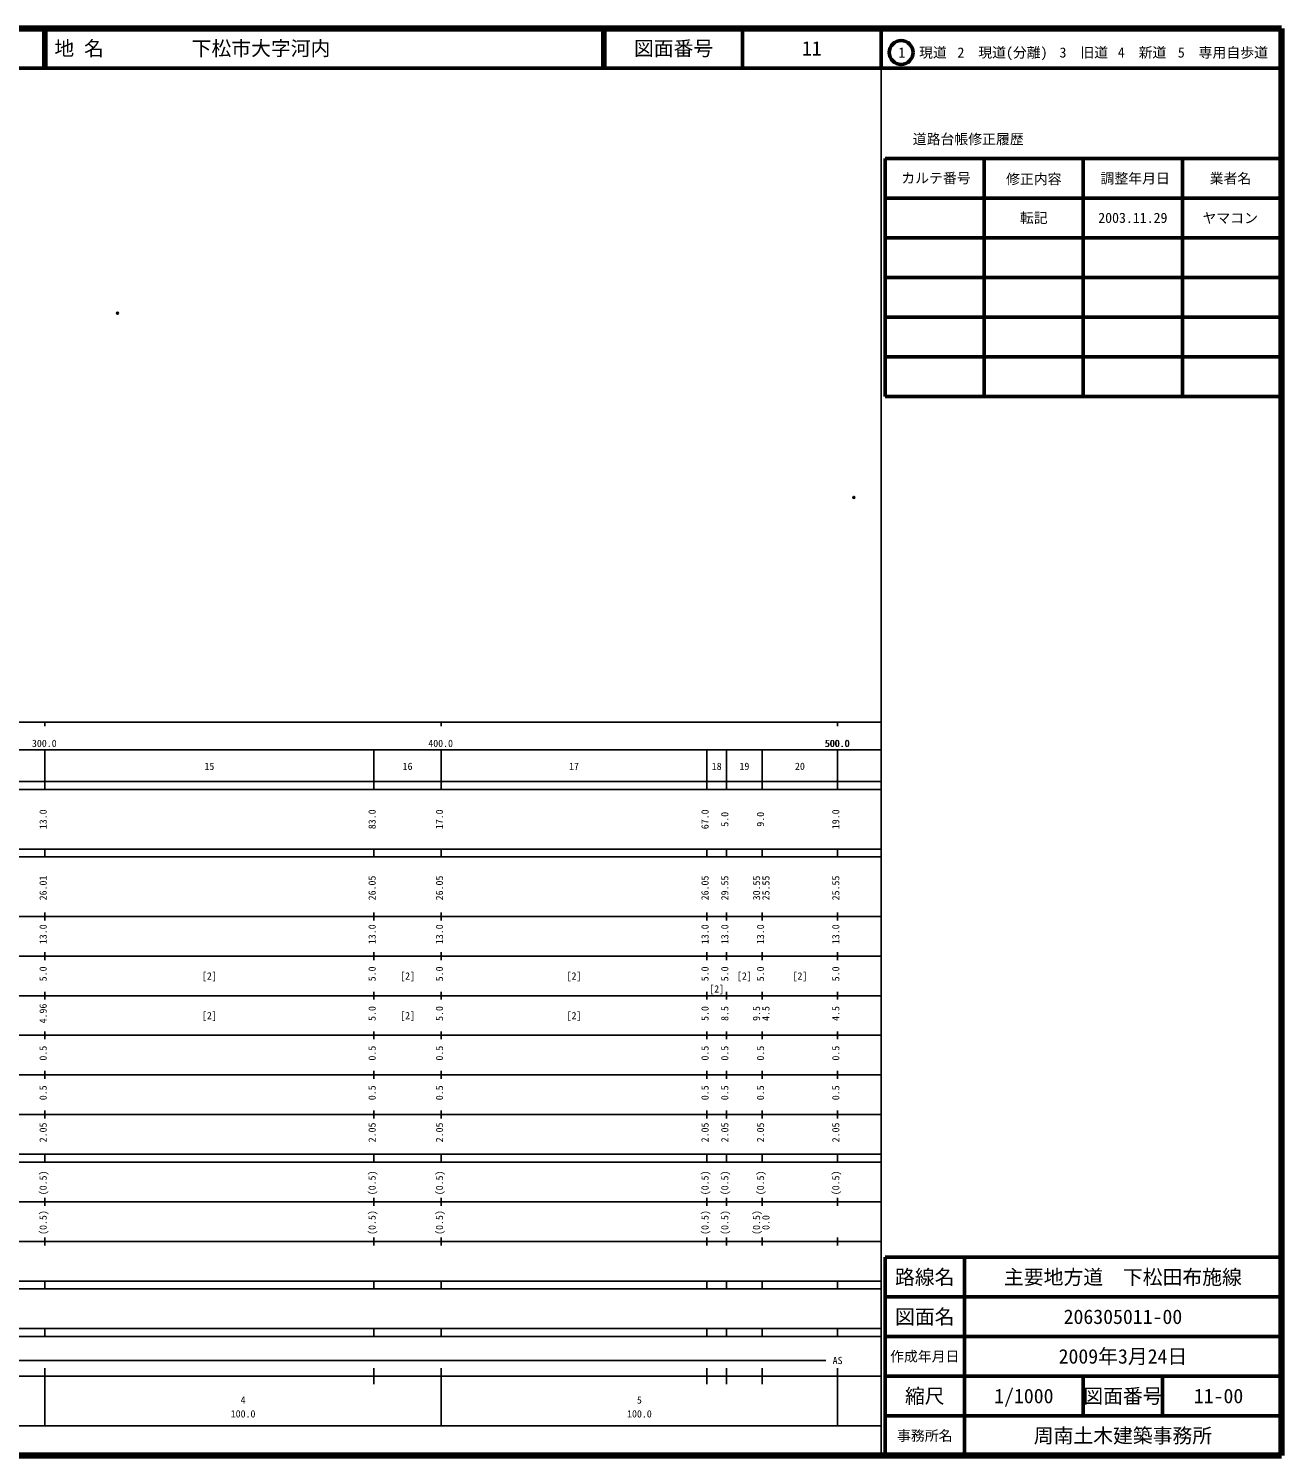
# Model space of a CAD drawing. Units: millimetres on the paper. Extents: x 40 to 680, y 20 to 380.
# Drawn here: x 363.9 to 680, y 20 to 380 of the extents above; entities that cross this region are included whole.
import ezdxf
from ezdxf.enums import TextEntityAlignment as Align

# ---------------------------------------------------------------- set-up
doc = ezdxf.new("R2010")
doc.units = ezdxf.units.MM
doc.header["$PDMODE"] = 32
doc.header["$PDSIZE"] = 0.5
doc.layers.add('M-OTRS', color=6, linetype='Continuous')
doc.layers.add('M-TTL-TXT', color=7, linetype='Continuous')
for name, color, linetype, lineweight in [('M-TTL', 2, 'Continuous', 140), ('M-TTL-BAND', 7, 'Continuous', 25), ('M-TTL-FRAM', 2, 'Continuous', 50), ('M-TTL-LINE', 7, 'Continuous', 50)]:
    doc.layers.add(name, color=color, linetype=linetype, lineweight=lineweight)
doc.styles.add('ＭＳ ゴシック', font='')
doc.styles.get('ＭＳ ゴシック').set_extended_font_data('MS Gothic')

msp = doc.modelspace()

# ---------------------------------------------------------------- linework, layer by layer
at = {"layer": 'M-OTRS'}
for p in [(386.319, 308.178), (572.13, 261.688)]:
    msp.add_point(p, dxfattribs=at)
at = {"layer": 'M-TTL'}
for p, q in [((680, 380), (40, 380)), ((680, 20), (680, 380)), ((40, 20), (680, 20))]:
    msp.add_line(p, q, dxfattribs=at)
at = {"layer": 'M-TTL-BAND'}
for p, q in [((579, 20), (579, 370)), ((40, 205), (579, 205)), ((368, 205), (368, 204)), ((468, 205), (468, 204)), ((568, 205), (568, 204)), ((68, 198), (579, 198)), ((368, 188), (368, 198)), ((451, 188), (451, 198)), ((468, 188), (468, 198)), ((535, 188), (535, 198)), ((540, 188), (540, 198)), ((549, 188), (549, 198)), ((568, 188), (568, 198)), ((40, 190), (579, 190)), ((40, 188), (579, 188)), ((40, 173), (579, 173)), ((368, 171), (368, 173)), ((451, 171), (451, 173)), ((468, 171), (468, 173)), ((535, 171), (535, 173)), ((540, 171), (540, 173)), ((549, 171), (549, 173)), ((568, 171), (568, 173)), ((40, 171), (579, 171)), ((40, 156), (579, 156)), ((368, 155), (368, 157)), ((451, 155), (451, 157)), ((468, 155), (468, 157)), ((535, 155), (535, 157)), ((540, 155), (540, 157)), ((549, 155), (549, 157)), ((568, 155), (568, 157)), ((46, 146), (579, 146)), ((368, 145), (368, 147)), ((451, 145), (451, 147)), ((468, 145), (468, 147)), ((535, 145), (535, 147)), ((540, 145), (540, 147)), ((549, 145), (549, 147)), ((568, 145), (568, 147)), ((368, 135), (368, 137)), ((451, 135), (451, 137)), ((468, 135), (468, 137)), ((535, 135), (535, 137)), ((540, 135), (540, 137)), ((549, 135), (549, 137)), ((568, 135), (568, 137)), ((52, 136), (579, 136)), ((46, 126), (579, 126)), ((368, 125), (368, 127)), ((451, 125), (451, 127)), ((468, 125), (468, 127)), ((535, 125), (535, 127)), ((540, 125), (540, 127)), ((549, 125), (549, 127)), ((568, 125), (568, 127)), ((52, 116), (579, 116)), ((368, 115), (368, 117)), ((451, 115), (451, 117)), ((468, 115), (468, 117)), ((535, 115), (535, 117)), ((540, 115), (540, 117)), ((549, 115), (549, 117)), ((568, 115), (568, 117)), ((46, 106), (579, 106)), ((368, 105), (368, 107)), ((451, 105), (451, 107)), ((468, 105), (468, 107)), ((535, 105), (535, 107)), ((540, 105), (540, 107)), ((549, 105), (549, 107)), ((568, 105), (568, 107)), ((40, 96), (579, 96)), ((40, 94), (579, 94)), ((368, 94), (368, 96)), ((451, 94), (451, 96)), ((468, 94), (468, 96)), ((535, 94), (535, 96)), ((540, 94), (540, 96)), ((549, 94), (549, 96)), ((568, 94), (568, 96)), ((49, 84), (579, 84)), ((368, 83), (368, 85)), ((451, 83), (451, 85)), ((468, 83), (468, 85)), ((535, 83), (535, 85)), ((540, 83), (540, 85)), ((549, 83), (549, 85)), ((568, 83), (568, 85)), ((40, 74), (579, 74)), ((368, 73), (368, 75)), ((451, 73), (451, 75)), ((468, 73), (468, 75)), ((535, 73), (535, 75)), ((540, 73), (540, 75)), ((549, 73), (549, 75)), ((568, 73), (568, 75)), ((40, 64), (579, 64)), ((40, 62), (579, 62)), ((368, 62), (368, 64)), ((451, 62), (451, 64)), ((468, 62), (468, 64)), ((535, 62), (535, 64)), ((540, 62), (540, 64)), ((549, 62), (549, 64)), ((568, 62), (568, 64)), ((40, 52), (579, 52)), ((368, 50), (368, 52)), ((451, 50), (451, 52)), ((468, 50), (468, 52)), ((535, 50), (535, 52)), ((540, 50), (540, 52)), ((549, 50), (549, 52)), ((568, 50), (568, 52)), ((40, 50), (579, 50)), ((71, 44), (565, 44)), ((40, 40), (579, 40)), ((368, 27.5), (368, 42)), ((451, 38), (451, 42)), ((468, 27.5), (468, 42)), ((535, 38), (535, 42)), ((540, 38), (540, 42)), ((549, 38), (549, 42)), ((568, 27.5), (568, 42)), ((68, 27.5), (579, 27.5))]:
    msp.add_line(p, q, dxfattribs=at)
at = {"layer": 'M-TTL-FRAM'}
for p, q in [((580, 347.197), (580, 287.197)), ((580, 347.197), (680, 347.197)), ((580, 287.197), (680, 287.197)), ((680, 70), (580, 70)), ((580, 70), (580, 20))]:
    msp.add_line(p, q, dxfattribs=at)
at = {"layer": 'M-TTL-LINE'}
for p, q in [((367.75, 380), (367.75, 370)), ((368.25, 380), (368.25, 370)), ((508.747, 380), (508.747, 370)), ((509.247, 380), (509.247, 370)), ((543.997, 380), (543.997, 370)), ((579, 380), (579, 370)), ((40, 370), (680, 370)), ((605, 347.197), (605, 287.197)), ((630, 347.197), (630, 287.197)), ((655, 347.197), (655, 287.197)), ((580, 337.197), (680, 337.197)), ((580, 327.197), (680, 327.197)), ((580, 317.197), (680, 317.197)), ((580, 307.197), (680, 307.197)), ((580, 297.197), (680, 297.197)), ((600, 70), (600, 20)), ((680, 60), (580, 60)), ((680, 50), (580, 50)), ((680, 40), (580, 40)), ((630, 40), (630, 30)), ((650, 40), (650, 30)), ((680, 30), (580, 30))]:
    msp.add_line(p, q, dxfattribs=at)
msp.add_circle((584.031, 373.958), 3, dxfattribs=at)

# ---------------------------------------------------------------- texts
at = {"layer": 'M-TTL-BAND', "style": 'ＭＳ ゴシック'}
for s, p in [('300.0', (367.844, 198.195)), ('400.0', (467.844, 198.195)), ('500.0', (567.844, 198.195)), ('500.0', (568, 198.195)), ('15', (409.5, 192.405)), ('16', (459.5, 192.405)), ('17', (501.5, 192.405)), ('18', (537.5, 192.405)), ('19', (544.5, 192.405)), ('20', (558.5, 192.405)), ('[2]', (409.5, 139.5)), ('[2]', (459.5, 139.5)), ('[2]', (501.5, 139.5)), ('[2]', (544.5, 139.5)), ('[2]', (558.5, 139.5)), ('[2]', (537.5, 136.243)), ('[2]', (409.5, 129.5)), ('[2]', (459.5, 129.5)), ('[2]', (501.5, 129.5)), ('AS', (568, 42.5)), ('4', (418, 32.523)), ('5', (518, 32.523)), ('100.0', (418, 29.033)), ('100.0', (518, 29.033))]:
    msp.add_text(s, height=1.833, dxfattribs=at).set_placement(p, align=Align.BOTTOM_CENTER)
for s, p in [('13.0', (369, 180.5)), ('83.0', (452, 180.5)), ('17.0', (469, 180.5)), ('67.0', (536, 180.5)), ('5.0', (541, 180.5)), ('9.0', (550, 180.5)), ('19.0', (569, 180.5)), ('26.01', (369, 163.174)), ('26.05', (452, 163.174)), ('26.05', (469, 163.174)), ('26.05', (536, 163.174)), ('29.55', (541, 163.174)), ('30.55', (549, 163.174)), ('25.55', (551.37, 163.174)), ('25.55', (569, 163.174)), ('13.0', (369, 151.5)), ('13.0', (452, 151.5)), ('13.0', (469, 151.5)), ('13.0', (536, 151.5)), ('13.0', (541, 151.5)), ('13.0', (550, 151.5)), ('13.0', (569, 151.5)), ('5.0', (369, 141.5)), ('5.0', (452, 141.5)), ('5.0', (469, 141.5)), ('5.0', (536, 141.5)), ('5.0', (541, 141.5)), ('5.0', (550, 141.5)), ('5.0', (569, 141.5)), ('4.96', (369, 131.5)), ('5.0', (452, 131.5)), ('5.0', (469, 131.5)), ('5.0', (536, 131.5)), ('8.5', (541, 131.5)), ('9.5', (549, 131.5)), ('4.5', (551.37, 131.5)), ('4.5', (569, 131.5)), ('0.5', (369, 121.5)), ('0.5', (452, 121.5)), ('0.5', (469, 121.5)), ('0.5', (536, 121.5)), ('0.5', (541, 121.5)), ('0.5', (550, 121.5)), ('0.5', (569, 121.5)), ('0.5', (369, 111.5)), ('0.5', (452, 111.5)), ('0.5', (469, 111.5)), ('0.5', (536, 111.5)), ('0.5', (541, 111.5)), ('0.5', (550, 111.5)), ('0.5', (569, 111.5)), ('2.05', (369, 101.5)), ('2.05', (452, 101.5)), ('2.05', (469, 101.5)), ('2.05', (536, 101.5)), ('2.05', (541, 101.5)), ('2.05', (550, 101.5)), ('2.05', (569, 101.5)), ('(0.5)', (369, 88.764)), ('(0.5)', (452, 88.764)), ('(0.5)', (469, 88.764)), ('(0.5)', (536, 88.764)), ('(0.5)', (541, 88.764)), ('(0.5)', (550, 88.764)), ('(0.5)', (569, 88.764)), ('(0.5)', (369, 78.764)), ('(0.5)', (452, 78.764)), ('(0.5)', (469, 78.764)), ('(0.5)', (536, 78.764)), ('(0.5)', (541, 78.764)), ('(0.5)', (549, 78.764)), ('0.0', (551.37, 78.764))]:
    msp.add_text(s, height=1.833, rotation=90, dxfattribs=at).set_placement(p, align=Align.BOTTOM_CENTER)
at = {"layer": 'M-TTL-TXT', "style": 'ＭＳ ゴシック'}
for s, p in [('地 名', (370.38, 375)), ('下松市大字河内', (405.024, 375))]:
    msp.add_text(s, height=3.666, dxfattribs=at).set_placement(p, align=Align.MIDDLE_LEFT)
for s, height, p in [('図面番号', 3.666, (526.622, 375)), ('11', 3.666, (561.497, 375)), ('1\u3000現道', 2.566, (589.448, 373.958)), ('2\u3000現道(分離)', 2.566, (609.619, 373.958)), ('3\u3000旧道', 2.566, (630.121, 373.958)), ('4\u3000新道', 2.566, (644.824, 373.958)), ('5\u3000専用自歩道', 2.566, (665.228, 373.958)), ('道路台帳修正履歴', 2.566, (600.968, 352.113)), ('カルテ番号', 2.566, (592.839, 342.277)), ('修正内容', 2.566, (617.509, 342.023)), ('調整年月日', 2.566, (643.089, 342.197)), ('業者名', 2.566, (667.134, 342.197)), ('転記', 2.566, (617.5, 332.245)), ('2003.11.29', 2.566, (642.5, 332.245)), ('ヤマコン', 2.566, (667.077, 332.189)), ('路線名', 3.666, (590, 65)), ('路線名', 3.666, (590, 65)), ('主要地方道\u3000下松田布施線', 3.666, (640, 65)), ('図面名', 3.666, (590, 55)), ('図面名', 3.666, (590, 55)), ('206305011-00', 3.666, (640, 55)), ('2009年3月24日', 3.666, (640, 45)), ('作成年月日', 2.566, (590, 45)), ('作成年月日', 2.566, (590, 45)), ('縮尺', 3.666, (590, 35)), ('縮尺', 3.666, (590, 35)), ('1/1000', 3.666, (615, 35)), ('図面番号', 3.666, (640, 35)), ('図面番号', 3.666, (640, 35)), ('11-00', 3.666, (664.125, 35)), ('事務所名', 2.566, (590, 25)), ('事務所名', 2.566, (590, 25)), ('周南土木建築事務所', 3.666, (640, 25))]:
    msp.add_text(s, height=height, dxfattribs=at).set_placement(p, align=Align.MIDDLE_CENTER)

doc.saveas('drawing.dxf')
